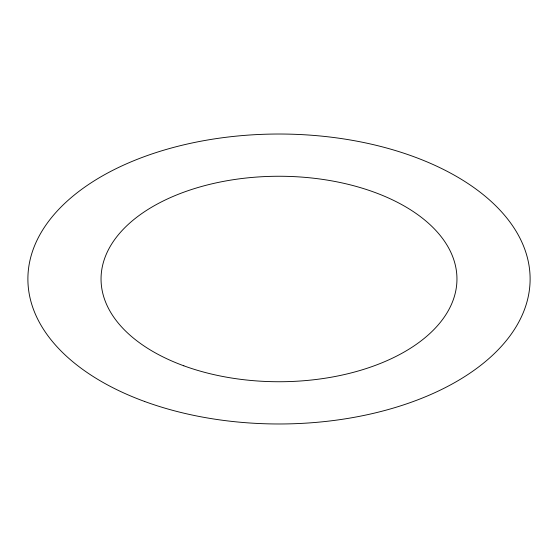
<?xml version="1.0" encoding="UTF-8"?>
<svg xmlns="http://www.w3.org/2000/svg" width="558" height="558" viewBox="0 0 558 558"><rect width="100%" height="100%" fill="white"/><g stroke="black" fill="none" stroke-linecap="round" stroke-linejoin="round"><path stroke-width="0.84" d="M183.826 365.811A177.953 102.742 0 0 0 456.807 283.178A177.953 102.742 0 0 0 196.367 188.004A177.953 102.742 0 0 0 183.826 365.811M144.696 401.502A251.114 144.982 0 0 0 529.905 284.901A251.114 144.982 0 0 0 162.399 150.597A251.114 144.982 0 0 0 144.696 401.502"/></g></svg>
